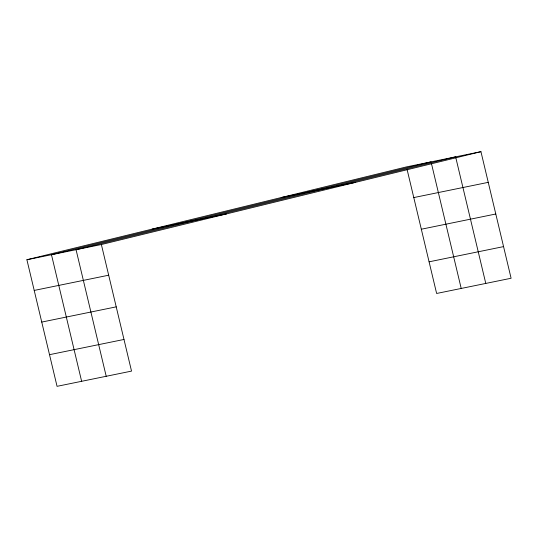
<?xml version="1.0" encoding="UTF-8"?>
<svg xmlns="http://www.w3.org/2000/svg" width="538" height="538" viewBox="0 0 538 538"><rect width="100%" height="100%" fill="white"/><g stroke="black" fill="none" stroke-linecap="round" stroke-linejoin="round"><path stroke-width="0.81" d="M26.9 259.746L101.373 244.528L131.528 371.106L57.055 386.331L26.9 259.746L406.472 166.894L480.945 151.669L511.1 278.254L436.627 293.472L407.051 169.315M431.046 161.871L51.473 254.723L81.635 381.308M101.373 244.528L480.945 151.669M281.213 197.533L355.685 182.315M152.16 229.107L226.632 213.882M413.783 197.574L488.255 182.348M34.21 290.426L108.683 275.207M421.321 229.222L495.794 213.996M41.749 322.074L116.221 306.855M429.089 261.824L503.561 246.606M49.516 354.683L123.989 339.458M485.78 283.432L455.625 156.847L76.053 249.699L106.208 376.284M431.436 163.485L461.207 288.449"/></g></svg>
